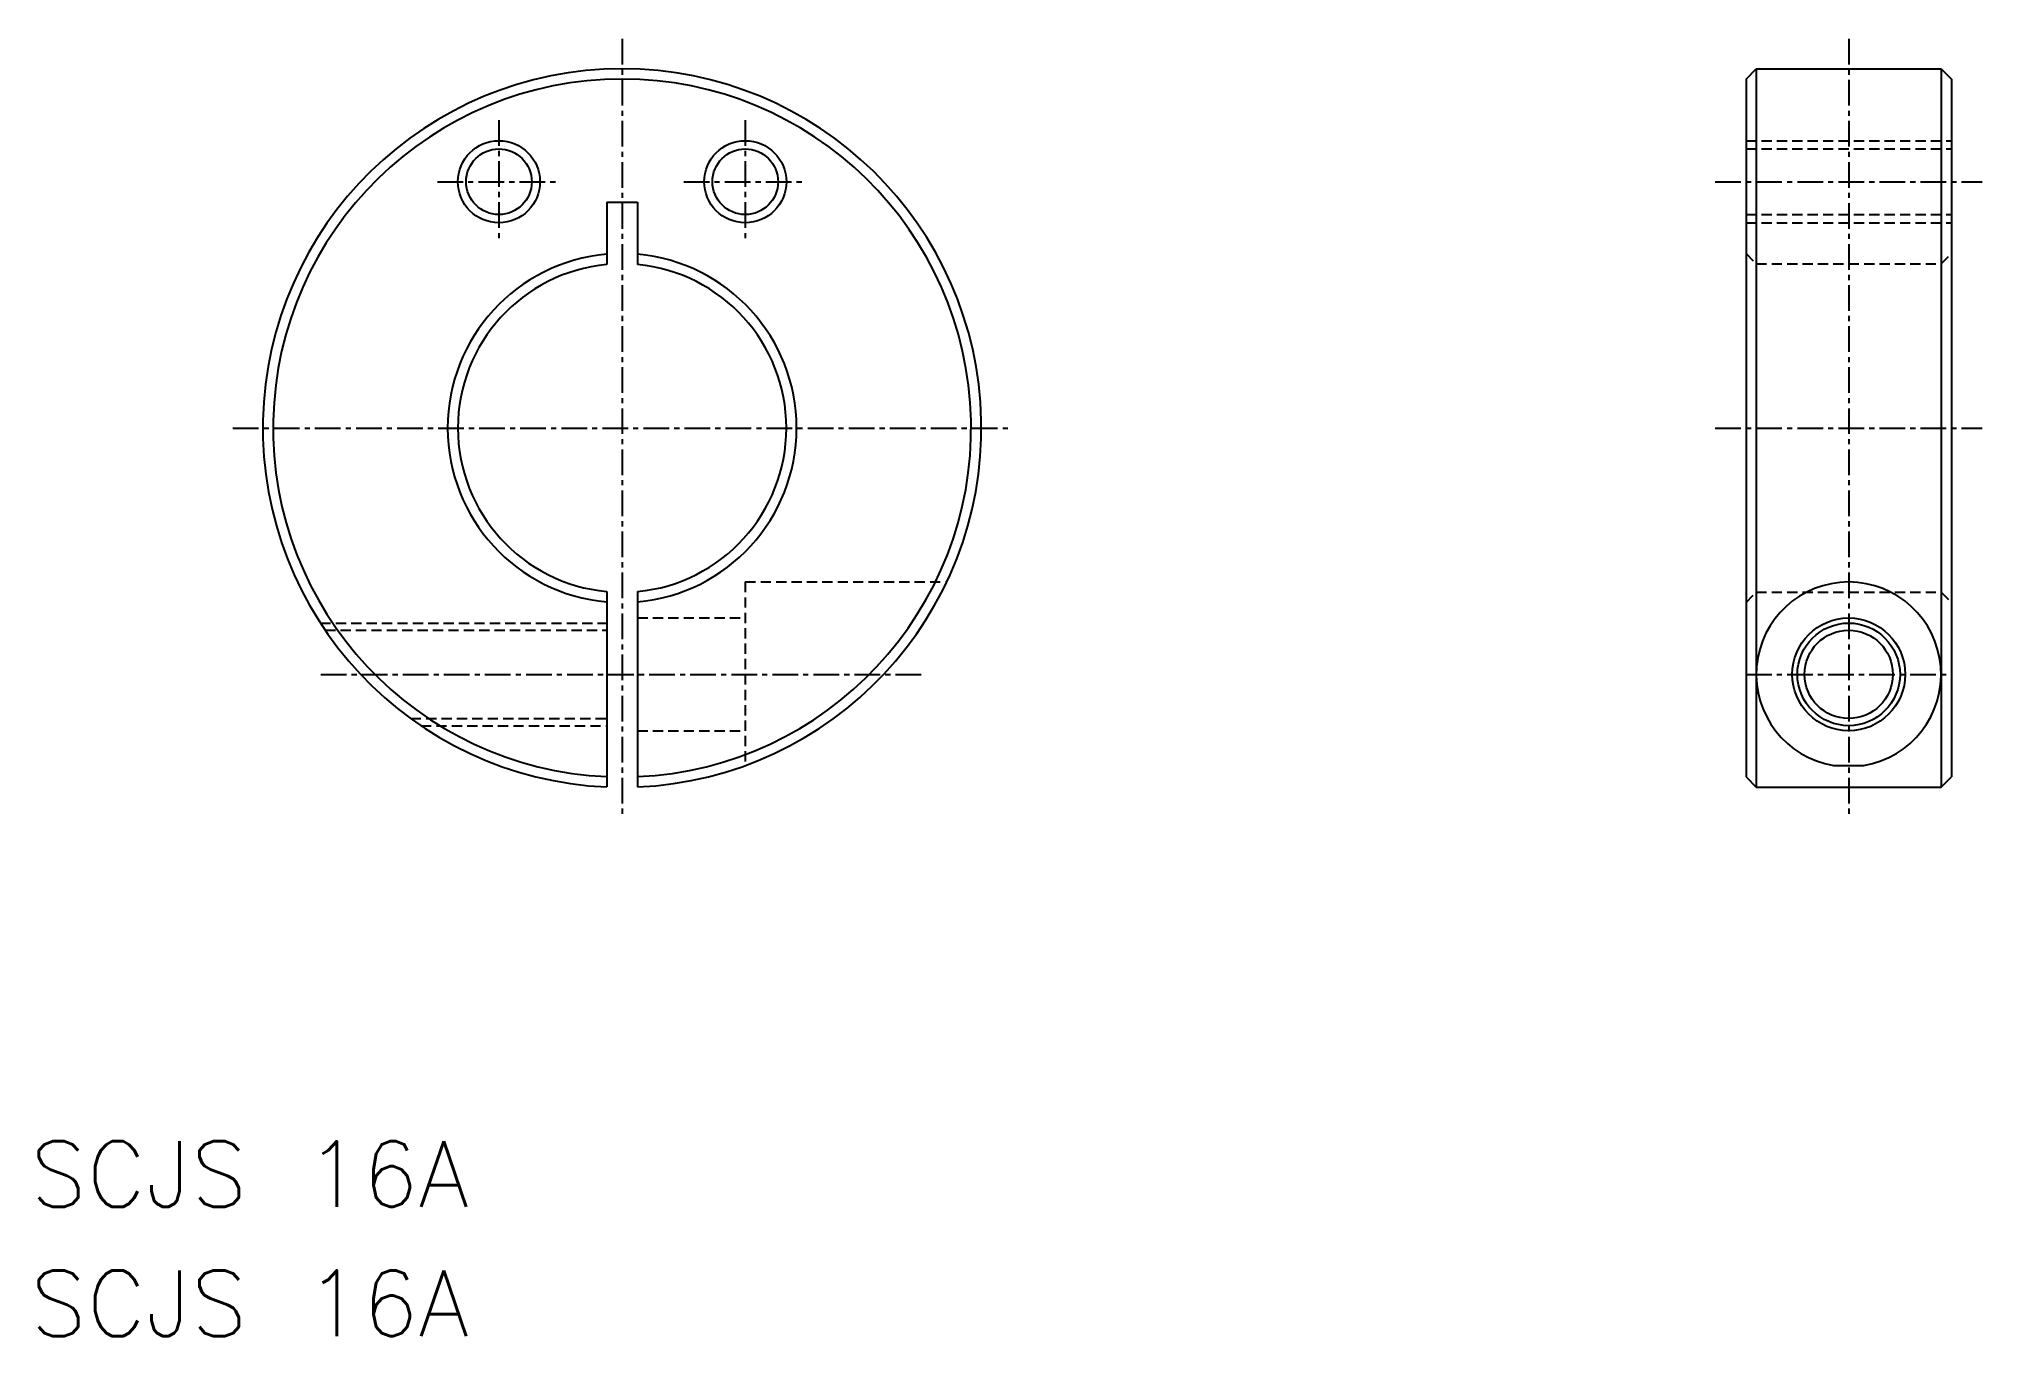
# Model space of a CAD drawing. Extents: x 99.8 to 194.5, y -501.4 to -438.2.
import ezdxf

# ---------------------------------------------------------------- set-up
doc = ezdxf.new("R2010")
doc.units = 0
doc.linetypes.add('CENTER', pattern=[2, 1.25, -0.25, 0.25, -0.25])
doc.linetypes.add('DASHED', pattern=[0.75, 0.5, -0.25])
doc.layers.get('0').update_dxf_attribs({"linetype": 'CONTINUOUS'})
doc.layers.add('CENTER', color=1, linetype='CENTER')
doc.styles.get("Standard").update_dxf_attribs({"font": 'txt.shx', "bigfont": 'bigfont.shx'})

msp = doc.modelspace()

# ---------------------------------------------------------------- linework, layer by layer
at = {"color": 7, "linetype": 'CONTINUOUS'}
for p, q in [((182.972, -440.139), (183.472, -439.639)), ((182.972, -440.139), (182.972, -474.139)), ((183.472, -439.639), (183.472, -474.639)), ((183.472, -439.639), (192.472, -439.639)), ((192.472, -439.639), (192.472, -474.639)), ((192.472, -439.639), (192.972, -440.139)), ((192.972, -440.139), (192.972, -474.139)), ((127.473, -446.139), (127.473, -449.174)), ((127.473, -446.139), (128.973, -446.139)), ((128.973, -446.139), (128.973, -449.174)), ((192.472, -457.139), (192.472, -457.139)), ((127.473, -465.104), (127.473, -474.623)), ((128.973, -465.104), (128.973, -474.623)), ((182.972, -474.139), (183.472, -474.639)), ((187.235, -473.578), (188.708, -473.578)), ((192.472, -474.639), (192.972, -474.139)), ((183.472, -474.639), (192.472, -474.639))]:
    msp.add_line(p, q, dxfattribs=at)
at = {"color": 3, "linetype": 'DASHED'}
for p, q in [((182.972, -443.139), (192.972, -443.139)), ((182.972, -443.539), (192.972, -443.539)), ((182.972, -446.739), (192.972, -446.739)), ((182.972, -447.139), (192.972, -447.139)), ((182.972, -448.639), (183.472, -449.139)), ((192.472, -449.139), (192.972, -448.639)), ((183.472, -449.139), (192.472, -449.139)), ((134.223, -464.639), (134.223, -473.578)), ((134.223, -464.639), (144.035, -464.639)), ((182.972, -465.639), (183.472, -465.139)), ((183.472, -465.139), (192.472, -465.139)), ((192.472, -465.139), (192.972, -465.639)), ((113.526, -466.639), (127.473, -466.639)), ((128.973, -466.389), (134.223, -466.389)), ((113.759, -466.989), (127.473, -466.989)), ((117.926, -471.289), (127.473, -471.289)), ((118.425, -471.639), (127.473, -471.639)), ((128.973, -471.889), (134.223, -471.889))]:
    msp.add_line(p, q, dxfattribs=at)
at = {"color": 3, "linetype": 'CONTINUOUS'}
for centre, radius in [((122.223, -445.139), 2), ((134.223, -445.139), 2), ((187.972, -469.139), 2.5)]:
    msp.add_circle(centre, radius, dxfattribs=at)
at = {"color": 7, "linetype": 'CONTINUOUS'}
for centre, radius in [((122.223, -445.139), 1.6), ((134.223, -445.139), 1.6), ((187.972, -469.139), 2.75), ((187.972, -469.139), 2.15)]:
    msp.add_circle(centre, radius, dxfattribs=at)
for centre, radius, start, end in [((128.223, -457.139), 17.5, 272.45628, 267.5437), ((128.223, -457.139), 17, 272.52857, 267.47144), ((128.223, -457.139), 8.5, 95.06209, 264.9379), ((128.223, -457.139), 8.5, 275.06209, 84.93791), ((128.223, -457.139), 8, 95.37938, 264.62063), ((128.223, -457.139), 8, 275.37938, 84.62062), ((187.972, -469.139), 4.5, 279.42278, 260.57722)]:
    msp.add_arc(centre, radius, start, end, dxfattribs=at)
at = {"layer": 'CENTER', "color": 1, "linetype": 'CENTER'}
for p, q in [((128.223, -438.179), (128.223, -476.099)), ((187.972, -438.179), (187.972, -476.099)), ((122.223, -442.139), (122.223, -448.139)), ((134.223, -442.139), (134.223, -448.139)), ((119.223, -445.139), (125.223, -445.139)), ((131.223, -445.139), (137.223, -445.139)), ((181.472, -445.139), (194.472, -445.139)), ((109.263, -457.139), (147.183, -457.139)), ((181.472, -457.139), (194.472, -457.139)), ((113.544, -469.139), (142.903, -469.139)), ((182.972, -469.139), (192.972, -469.139))]:
    msp.add_line(p, q, dxfattribs=at)

# ---------------------------------------------------------------- texts
at = {"color": 7, "linetype": 'CONTINUOUS'}
for p in [(99.401, -495.086), (99.401, -501.379)]:
    msp.add_text('SCJS 16A', height=3.2, dxfattribs=at).set_placement(p)

doc.saveas('drawing.dxf')
